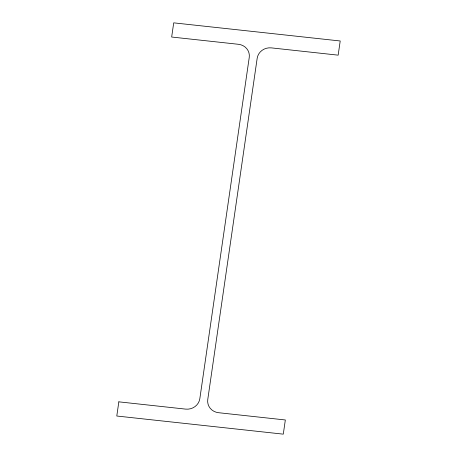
<?xml version="1.0" encoding="UTF-8"?>
<svg xmlns="http://www.w3.org/2000/svg" width="457" height="457" viewBox="0 0 457 457"><rect width="100%" height="100%" fill="white"/><g stroke="black" fill="none" stroke-linecap="round" stroke-linejoin="round"><path stroke-width="0.69" d="M118.837 401.84L116.786 416.019L283.289 434.15L285.339 419.972L218.526 412.7A12.613 11.836 -9.7 0 1 207.758 399.555L257.171 58.307A12.613 11.836 -9.7 0 1 271.349 47.882L338.163 55.16L340.214 40.981L173.711 22.85L171.661 37.028L238.474 44.3A12.613 11.836 -9.7 0 1 249.242 57.445L199.829 398.693A12.613 11.836 -9.7 0 1 185.651 409.118L118.837 401.84"/></g></svg>
